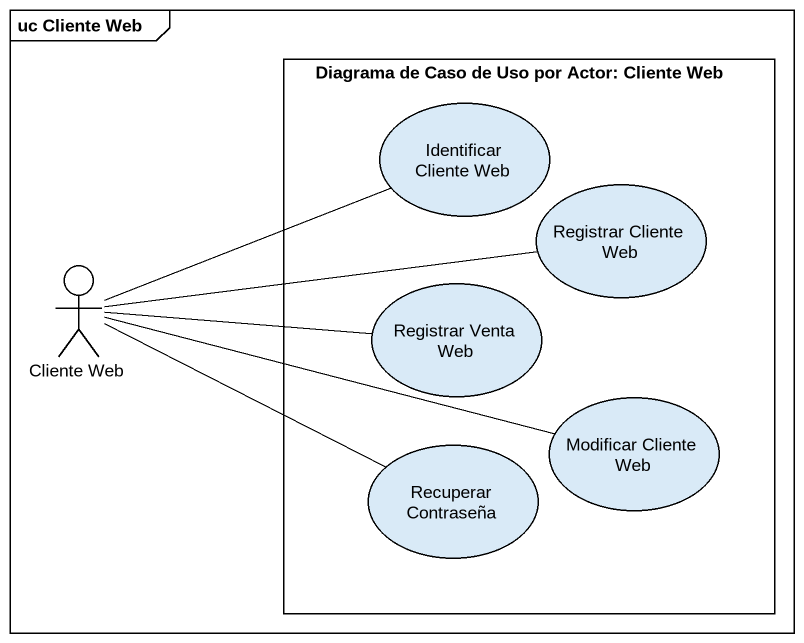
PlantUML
@startuml
mainframe uc Cliente Web
rectangle "Diagrama de Caso de Uso por Actor: Cliente Web" as Diagrama_de_Caso_de_Uso_por {
  usecase "Identificar Cliente Web" as Identificar_Cliente_Web
  usecase "Registrar Cliente Web" as Registrar_Cliente_Web
  usecase "Registrar Venta Web" as Registrar_Venta_Web
  usecase "Modificar Cliente Web" as Modificar_Cliente_Web
  usecase "Recuperar Contraseña" as Recuperar_Contraseña
}
actor "Cliente Web" as Cliente_Web
Identificar_Cliente_Web -left- Cliente_Web
Registrar_Cliente_Web -left- Cliente_Web
Cliente_Web -right- Recuperar_Contraseña
Registrar_Venta_Web -left- Cliente_Web
Modificar_Cliente_Web -left- Cliente_Web
@enduml
